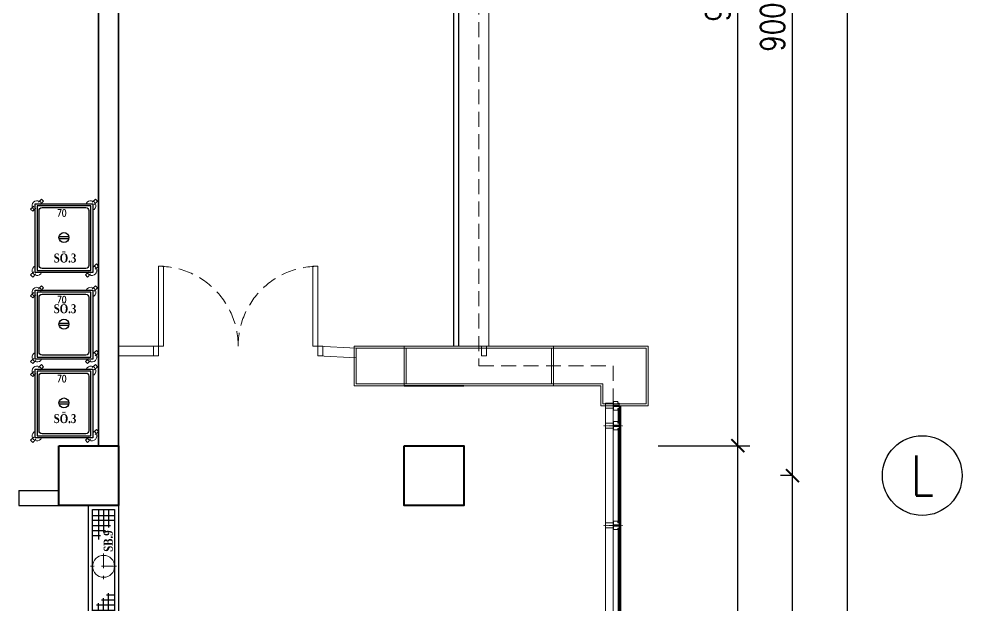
# Model space of a CAD drawing. Header units: millimetres. Extents: x 33350 to 35310, y -217097 to -211540.
# Drawn here: x 34298 to 35245, y -213124 to -212536 of the extents above; entities that cross this region are included whole.
import ezdxf
from ezdxf.enums import TextEntityAlignment as Align

# ---------------------------------------------------------------- set-up
doc = ezdxf.new("R2010")
doc.units = ezdxf.units.MM
doc.header["$LTSCALE"] = 60
doc.header["$MEASUREMENT"] = 0
doc.header["$PDMODE"] = 3
for name, pattern in [('BORDER', [1.75, 0.5, -0.25, 0.5, -0.25, 0, -0.25]), ('CENTER', [2, 1.25, -0.25, 0.25, -0.25]), ('DASHED2', [0.375, 0.25, -0.125]), ('HIDDEN', [0.375, 0.25, -0.125])]:
    doc.linetypes.add(name, pattern=pattern)
for name, color, linetype, lineweight in [('-DWG_ANA_1', 7, 'BORDER', 25), ('-DWG_DETAY1', 7, 'Continuous', 25), ('-DWG_DETAY2', 7, 'Continuous', 15), ('M-CA-01', 131, 'Continuous', 5), ('M-DIM-02', 3, 'Continuous', 20), ('M-DO-PEN-01', 150, 'Continuous', 15), ('M-DU-01', 134, 'Continuous', 35), ('M-GO-04', 8, 'Continuous', 9), ('M-GO-05', 245, 'Continuous', 5), ('M-GO-07', 136, 'Continuous', 5), ('M-HTC-TOP-01', 8, 'Continuous', 9), ('M-MRD-01', 221, 'Continuous', 25), ('M-SB-AKS-01', 252, 'CENTER', 18), ('M-SB-BLN-01', 210, 'Continuous', 25), ('M-SB-YZ-01', 255, 'Continuous', 20), ('M-TA-01', 2, 'Continuous', 40), ('NO', 7, 'Continuous', 0), ('yerizg-a', 7, 'Continuous', 15), ('yerizg-b', 7, 'Continuous', 9)]:
    doc.layers.add(name, color=color, linetype=linetype, lineweight=lineweight)
for name, color, linetype in [('BL-G', 102, 'Continuous'), ('sıhhi tesisat', 162, 'Continuous'), ('TEFRIŞ', 223, 'Continuous'), ('yazi-blk', 7, 'Continuous')]:
    doc.layers.add(name, color=color, linetype=linetype)
doc.styles.add('ROMANS', font='ROMANSTW.SHX', dxfattribs={"width": 0.8})
doc.styles.add('TROMANS', font='ROMANSTW.SHX', dxfattribs={"width": 0.8})
doc.dimstyles.new('1-100d', dxfattribs={"dimtxt": 24, "dimasz": 13, "dimexe": 12, "dimexo": 20, "dimgap": 8, "dimtad": 1, "dimdec": 0, "dimzin": 0, "dimdsep": 46, "dimtxsty": 'ROMANS', "dimblk": 'ARCHTICK', "dimcen": 0, "dimdle": 12, "dimclrd": 256, "dimclre": 256, "dimclrt": 256, "dimadec": 0, "dimazin": 0, "dimtfac": 0.064, "dimtdec": 0, "dimtix": 1, "dimtofl": 0, "dimtmove": 2, "dimatfit": 3, "dimldrblk": 'olcu tick', "dimfxl": 80, "dimfxlon": 1, "dimtolj": 1, "dimtzin": 0, "dimarcsym": 0})
pattern_1 = [(315, (8994578.12632, 17155637.85486), (0.2245064030267, 0.2245064030267), [])]

# ---------------------------------------------------------------- blocks, each defined once
blk = doc.blocks.new('_ArchTick')
at = {"color": 0, "linetype": 'ByBlock', "const_width": 0.15}
blk.add_lwpolyline([(-0.5, -0.5), (0.5, 0.5)], dxfattribs=at)
blk = doc.blocks.new('*D49')
at = {"layer": 'Defpoints', "color": 0, "transparency": 16777216}
for p in [(35074.8, -212094.09), (35083.54, -212094.09), (35083.54, -212994.09)]:
    blk.add_point(p, dxfattribs=at)
at = {"layer": 'M-DIM-02', "lineweight": -2, "transparency": 16777216}
for p, q in [((35074.8, -213006.09), (35074.8, -212082.09)), ((35074.8, -212094.09), (35062.8, -212094.09)), ((35074.8, -212994.09), (35062.8, -212994.09))]:
    blk.add_line(p, q, dxfattribs=at)
at = {"layer": 'M-DIM-02', "lineweight": -2, "transparency": 16777216, "xscale": 13, "yscale": 13, "zscale": 13}
for p, rotation in [((35074.8, -212094.09), 90), ((35074.8, -212994.09), 270)]:
    blk.add_blockref('_ArchTick', p, dxfattribs=dict(at, rotation=rotation))
at = {"layer": 'M-DIM-02', "transparency": 16777216, "insert": (35054.8, -212544.09), "char_height": 24, "attachment_point": 5, "rotation": 90, "style": 'ROMANS'}
blk.add_mtext('\\A1;900', dxfattribs=at)
blk = doc.blocks.new('olcu tick')
for p, q in [((0, 20), (0, -20)), ((-10, -10), (10, 10)), ((-20, 0), (20, 0))]:
    blk.add_line(p, q)
blk = doc.blocks.new('*D50')
at = {"layer": 'Defpoints', "color": 0, "transparency": 16777216}
for p in [(34705.86, -212064.09), (35129.8, -212064.09), (34800.87, -216624.09)]:
    blk.add_point(p, dxfattribs=at)
at = {"layer": 'M-DIM-02', "lineweight": -2, "transparency": 16777216}
for p, q in [((35129.8, -216636.09), (35129.8, -212052.09)), ((35049.8, -212064.09), (35141.8, -212064.09)), ((35049.8, -216624.09), (35141.8, -216624.09))]:
    blk.add_line(p, q, dxfattribs=at)
at = {"layer": 'M-DIM-02', "lineweight": -2, "transparency": 16777216, "xscale": 13, "yscale": 13, "zscale": 13}
for p, rotation in [((35129.8, -212064.09), 90), ((35129.8, -216624.09), 270)]:
    blk.add_blockref('_ArchTick', p, dxfattribs=dict(at, rotation=rotation))
at = {"layer": 'M-DIM-02', "transparency": 16777216, "insert": (35109.8, -214344.09), "char_height": 24, "attachment_point": 5, "rotation": 90, "style": 'ROMANS'}
blk.add_mtext('\\A1;4560', dxfattribs=at)
blk = doc.blocks.new('*D59')
at = {"layer": 'Defpoints', "color": 0, "transparency": 16777216}
for p in [(35074.8, -212994.09), (35083.54, -212994.09), (35074.8, -213894.09)]:
    blk.add_point(p, dxfattribs=at)
at = {"layer": 'M-DIM-02', "lineweight": -2, "transparency": 16777216}
blk.add_line((35074.8, -213906.09), (35074.8, -212982.09), dxfattribs=at)
at = {"layer": 'M-DIM-02', "lineweight": -2, "transparency": 16777216, "xscale": 13, "yscale": 13, "zscale": 13}
for p, rotation in [((35074.8, -212994.09), 90), ((35074.8, -213894.09), 270)]:
    blk.add_blockref('_ArchTick', p, dxfattribs=dict(at, rotation=rotation))
at = {"layer": 'M-DIM-02', "transparency": 16777216, "insert": (35054.8, -213444.09), "char_height": 24, "attachment_point": 5, "rotation": 90, "style": 'ROMANS'}
blk.add_mtext('\\A1;900', dxfattribs=at)
blk = doc.blocks.new('*D63')
at = {"layer": 'Defpoints', "color": 0, "transparency": 16777216}
for p in [(34705.86, -212064.09), (35019.8, -212064.09), (34780.87, -212964.09)]:
    blk.add_point(p, dxfattribs=at)
at = {"layer": 'M-DIM-02', "lineweight": -2, "transparency": 16777216}
for p, q in [((35019.8, -212976.09), (35019.8, -212052.09)), ((34939.8, -212064.09), (35031.8, -212064.09)), ((34939.8, -212964.09), (35031.8, -212964.09))]:
    blk.add_line(p, q, dxfattribs=at)
at = {"layer": 'M-DIM-02', "lineweight": -2, "transparency": 16777216, "xscale": 13, "yscale": 13, "zscale": 13}
for p, rotation in [((35019.8, -212064.09), 90), ((35019.8, -212964.09), 270)]:
    blk.add_blockref('_ArchTick', p, dxfattribs=dict(at, rotation=rotation))
at = {"layer": 'M-DIM-02', "transparency": 16777216, "insert": (34999.8, -212514.09), "char_height": 24, "attachment_point": 5, "rotation": 90, "style": 'ROMANS'}
blk.add_mtext('\\A1;900', dxfattribs=at)
blk = doc.blocks.new('*D64')
at = {"layer": 'Defpoints', "color": 0, "transparency": 16777216}
for p in [(34780.87, -212964.09), (35019.8, -212964.09), (34764.96, -216624.09)]:
    blk.add_point(p, dxfattribs=at)
at = {"layer": 'M-DIM-02', "lineweight": -2, "transparency": 16777216}
for p, q in [((35019.8, -216636.09), (35019.8, -212952.09)), ((34939.8, -212964.09), (35031.8, -212964.09)), ((34939.8, -216624.09), (35031.8, -216624.09))]:
    blk.add_line(p, q, dxfattribs=at)
at = {"layer": 'M-DIM-02', "lineweight": -2, "transparency": 16777216, "xscale": 13, "yscale": 13, "zscale": 13}
for p, rotation in [((35019.8, -212964.09), 90), ((35019.8, -216624.09), 270)]:
    blk.add_blockref('_ArchTick', p, dxfattribs=dict(at, rotation=rotation))
at = {"layer": 'M-DIM-02', "transparency": 16777216, "insert": (34999.8, -214794.09), "char_height": 24, "attachment_point": 5, "rotation": 90, "style": 'ROMANS'}
blk.add_mtext('\\A1;3660', dxfattribs=at)
blk = doc.blocks.new('Y-SIFON')
at = {"layer": 'yerizg-a', "color": 0, "linetype": 'Continuous'}
blk.add_circle((0, 0), 11, dxfattribs=at)
at = {"layer": 'yerizg-b', "color": 0, "linetype": 'DASHED2'}
for points in [[(0, 13), (0, -13)], [(-13, 0), (13, 0)]]:
    blk.add_lwpolyline(points, dxfattribs=at)
blk = doc.blocks.new('120')
at = {"layer": 'sıhhi tesisat'}
for p, q in [((16088.22, 16465.14), (16088.22, 16435.14)), ((16093.22, 16465.14), (16093.22, 16442.14)), ((16098.22, 16465.14), (16098.22, 16447.14)), ((16082.22, 16459.14), (16104.22, 16459.14)), ((16104.22, 16454.14), (16082.22, 16454.14)), ((16082.22, 16449.14), (16100.22, 16449.14)), ((16082.22, 16444.14), (16095.22, 16444.14)), ((16082.22, 16439.14), (16090.22, 16439.14)), ((16104.22, 16374.14), (16091.22, 16374.14)), ((16093.22, 16353.14), (16093.22, 16376.14)), ((16104.22, 16379.14), (16096.22, 16379.14)), ((16098.22, 16353.14), (16098.22, 16381.14)), ((16104.22, 16369.14), (16086.22, 16369.14)), ((16088.22, 16353.14), (16088.22, 16371.14)), ((16082.22, 16364.14), (16104.22, 16364.14)), ((16104.22, 16359.14), (16082.22, 16359.14))]:
    blk.add_line(p, q, dxfattribs=at)
for points in [[(16108.22, 16469.14), (16108.22, 16349.14), (16078.22, 16349.14), (16078.22, 16469.14)], [(16104.22, 16465.14), (16104.22, 16353.14), (16082.22, 16353.14), (16082.22, 16465.14)]]:
    blk.add_lwpolyline(points, close=True, dxfattribs=at)
at = {"layer": 'sıhhi tesisat', "rotation": 270}
blk.add_blockref('Y-SIFON', (16093.22, 16408.14), dxfattribs=at)
at = {"layer": 'sıhhi tesisat', "style": 'ROMANS', "width": 0.8}
blk.add_attdef('YRNO', text='', height=10, rotation=270, dxfattribs=at).set_placement((16068.22, 16366.14), align=Align.MIDDLE)
blk = doc.blocks.new('AGN201')
at = {"layer": '-DWG_ANA_1', "color": 0, "linetype": 'Continuous'}
blk.add_lwpolyline([(58, 0), (58, -69), (0, -69), (0, 0)], close=True, dxfattribs=at)
at = {"layer": '-DWG_DETAY1', "color": 0}
blk.add_lwpolyline([(34, -67), (56, -67), (56, -2), (6, -2), (2, -2), (2, -67)], close=True, dxfattribs=at)
blk.add_lwpolyline([(7, -4), (7.32, -4), (51, -4, -0.414214), (54, -7), (54, -62, -0.414214), (51, -65), (34, -65), (7, -65, -0.414214), (4, -62), (4, -7, -0.414214), (7, -4)], format="xyb", dxfattribs=at)
for points in [[(24, -33), (34, -33)], [(24, -35), (34, -35)]]:
    blk.add_lwpolyline(points, dxfattribs=at)
blk.add_circle((29, -34), 5, dxfattribs=at)
at = {"layer": '-DWG_DETAY2', "color": 0, "linetype": 'HIDDEN'}
for points in [[(3.39, 1.39), (6.49, 4.49), (8.61, 2.36), (5.47, -0.77)], [(57.39, 1.39), (60.49, 4.49), (62.61, 2.36), (59.47, -0.77)], [(-1.39, -2.39), (-4.49, -5.49), (-2.36, -7.61), (0.77, -4.47)], [(58.39, -63.61), (61.49, -60.51), (63.61, -62.64), (60.47, -65.77)], [(-1.39, -68.39), (-4.49, -71.49), (-2.36, -73.61), (0.77, -70.47)], [(53.61, -68.39), (50.51, -71.49), (52.64, -73.61), (55.77, -70.47)]]:
    blk.add_lwpolyline(points, dxfattribs=at)
at = {"layer": '-DWG_DETAY2', "color": 0}
for centre, start, end in [((2, -2), 23.57818, 246.42182), ((56, -2), 293.57818, 156.42182), ((2, -67), 113.57818, 336.42182), ((57, -67), 203.57818, 66.42182)]:
    blk.add_arc(centre, 5, start, end, dxfattribs=at)
at = {"layer": 'NO', "linetype": 'Continuous', "style": 'ROMANS', "width": 0.8}
blk.add_attdef('NO', text='', height=10, dxfattribs=at).set_placement((30, -56), align=Align.MIDDLE)
at = {"layer": 'yazi-blk', "color": 0, "style": 'ROMANS', "width": 0.8}
blk.add_text('70', height=7, dxfattribs=at).set_placement((22, -13))
blk = doc.blocks.new('A$C1ACC724F')
at = {"layer": 'M-HTC-TOP-01'}
h = blk.add_hatch(dxfattribs=at)
h.set_pattern_fill('ANSI31', color=8, scale=0.1, style=0)
h.set_pattern_definition([(45, (-8651474.36346, 4614010.09782), (-0.224506403027, 0.224506403027), [])])
h.paths.add_polyline_path([(140.1, 7.5), (109.5, 7.5), (109.5, -7.5), (140.1, -7.5, -0.4)])
at = {"color": 8}
blk.add_lwpolyline([(109.5, -7.5), (109.5, 7.5)], dxfattribs=at)
at = {"layer": 'M-DO-PEN-01', "color": 8}
for points in [[(107, 5), (107, -5), (80, -5), (80, -25), (0, -25), (0, 25), (80, 25), (80, 5)], [(125.5, 42.1), (125.5, 27.1), (140.1, 27.1), (140.1, 7.5), (83, 7.5), (83, 42.1)], [(125.5, -42.1), (125.5, -27.1), (140.1, -27.1), (140.1, -7.5), (83, -7.5), (83, -42.1)]]:
    blk.add_lwpolyline(points, close=True, dxfattribs=at)
blk.add_lwpolyline([(140.1, 7.5, 0.4), (140.1, -7.5, 2.5)], format="xyb", dxfattribs=at)
at = {"layer": 'M-SB-AKS-01', "color": 8, "ltscale": 0.0001}
blk.add_line((-20, 0), (172.5, 0), dxfattribs=at)
blk = doc.blocks.new('A$C215579DE')
at = {"layer": 'M-HTC-TOP-01'}
h = blk.add_hatch(dxfattribs=at)
h.set_pattern_fill('ANSI31', color=256, scale=0.1, angle=-90, style=0)
h.set_pattern_definition([(315, (8959691.16052, 17368482.36858), (0.2245064030267, 0.2245064030267), [])])
h.paths.add_polyline_path([(13.75, -3.11), (14.61, -3.11), (14.61, -3.97), (13.75, -3.97)])
h = blk.add_hatch(dxfattribs=at)
h.set_pattern_fill('ANSI31', color=256, scale=0.1, angle=-90, style=0)
h.set_pattern_definition([(315, (8959691.16064, 17368481.94856), (0.2245064030267, 0.2245064030267), [])])
h.paths.add_polyline_path([(13.75, -96.89), (14.61, -96.89), (14.61, -96.03), (13.75, -96.03)])
for points in [[(13.75, -3.11), (14.61, -3.11), (14.61, -3.97), (13.75, -3.97)], [(13.75, -96.89), (14.61, -96.89), (14.61, -96.03), (13.75, -96.03)]]:
    blk.add_lwpolyline(points, close=True)
at = {"layer": 'M-CA-01'}
for points in [[(12.95, -96.89), (13.75, -96.89), (13.75, -3.11), (12.95, -3.11)], [(14.61, -99.25), (15.41, -99.25), (15.41, -0.75), (14.61, -0.75)]]:
    blk.add_lwpolyline(points, close=True, dxfattribs=at)
at = {"layer": 'M-GO-04'}
for points in [[(0, -2.5), (0, -97.5)], [(8, -97.5), (8, -2.5)]]:
    blk.add_lwpolyline(points, dxfattribs=at)
at = {"layer": 'M-GO-05'}
for points in [[(13.35, -96.89), (13.35, -3.11)], [(15.01, -99.25), (15.01, -0.75)]]:
    blk.add_lwpolyline(points, dxfattribs=at)
at = {"extrusion": (0, 0, -1), "xscale": 0.1, "yscale": 0.1, "zscale": -0.1, "rotation": 180.0000704741028}
blk.add_blockref('A$C1ACC724F', (0, 0), dxfattribs=at)
at = {"xscale": 0.1, "yscale": 0.1, "zscale": 0.1, "rotation": 359.9999295258971}
blk.add_blockref('A$C1ACC724F', (0, -100), dxfattribs=at)

msp = doc.modelspace()

# ---------------------------------------------------------------- hatches: boundary and pattern name
at = {"layer": 'M-HTC-TOP-01'}
h = msp.add_hatch(dxfattribs=at)
h.set_pattern_fill('ANSI31', color=256, scale=0.1, angle=-90, style=0)
h.set_pattern_definition([(315, (8994578.1262, 17155558.27425), (0.2245064030267, 0.2245064030267), [])])
h.paths.add_polyline_path([(34900.72, -212927.2), (34901.58, -212927.2), (34901.58, -212928.06), (34900.72, -212928.06)])
h = msp.add_hatch(dxfattribs=at)
h.set_pattern_fill('ANSI31', color=256, scale=0.1, angle=-90, style=0)
h.set_pattern_definition(pattern_1)
h.paths.add_polyline_path([(34900.72, -212940.98), (34901.58, -212940.98), (34901.58, -212940.12), (34900.72, -212940.12)])
h = msp.add_hatch(dxfattribs=at)
h.set_pattern_fill('ANSI31', color=256, scale=0.1, angle=-90, style=0)
h.set_pattern_definition(pattern_1)
h.paths.add_polyline_path([(34900.72, -212947.2), (34901.58, -212947.2), (34901.58, -212948.06), (34900.72, -212948.06)])

# ---------------------------------------------------------------- linework, layer by layer
for points in [[(34900.72, -212927.2), (34901.58, -212927.2), (34901.58, -212928.06), (34900.72, -212928.06)], [(34900.72, -212940.98), (34901.58, -212940.98), (34901.58, -212940.12), (34900.72, -212940.12)], [(34900.72, -212947.2), (34901.58, -212947.2), (34901.58, -212948.06), (34900.72, -212948.06)]]:
    msp.add_lwpolyline(points, close=True)
at = {"layer": 'M-CA-01'}
for points in [[(34899.92, -212940.98), (34900.72, -212940.98), (34900.72, -212927.2), (34899.92, -212927.2)], [(34901.58, -212943.34), (34902.38, -212943.34), (34902.38, -212924.84), (34901.58, -212924.84)]]:
    msp.add_lwpolyline(points, close=True, dxfattribs=at)
at = {"layer": 'M-DO-PEN-01'}
for points in [[(34443.51, -212864.09), (34438.51, -212864.09), (34438.51, -212784.09), (34443.51, -212784.09)], [(34598.51, -212864.09), (34593.51, -212864.09), (34593.51, -212784.09), (34598.51, -212784.09)], [(34433.51, -212874.09), (34438.51, -212874.09), (34438.51, -212864.09), (34433.51, -212864.09)], [(34598.51, -212874.09), (34603.51, -212874.09), (34603.51, -212864.09), (34598.51, -212864.09)], [(34762.73, -212874.09), (34767.73, -212874.09), (34767.73, -212864.09), (34762.73, -212864.09)]]:
    msp.add_lwpolyline(points, close=True, dxfattribs=at)
for points in [[(34598.51, -212864.09), (34598.51, -212784.09)], [(34398.51, -212864.09), (34438.51, -212864.09)], [(34598.51, -212864.09), (34636.96, -212866.09)], [(34398.51, -212874.09), (34438.51, -212874.09)], [(34598.51, -212874.09), (34636.96, -212876.09)]]:
    msp.add_lwpolyline(points, dxfattribs=at)
at = {"layer": 'M-DO-PEN-01', "linetype": 'HIDDEN'}
for centre, start, end in [((34438.51, -212864.09), 0, 90), ((34598.51, -212864.09), 90, 180)]:
    msp.add_arc(centre, 80, start, end, dxfattribs=at)
at = {"layer": 'M-DU-01'}
for p, q in [((34398.51, -212244.09), (34398.51, -212964.09)), ((34378.51, -212444.09), (34378.51, -212964.09)), ((34744.96, -212904.09), (34684.96, -212904.09))]:
    msp.add_line(p, q, dxfattribs=at)
at = {"layer": 'M-GO-04', "linetype": 'HIDDEN'}
for p, q in [((34759.96, -212044.09), (34759.96, -212884.09)), ((34759.96, -212884.09), (34894.96, -212884.09)), ((34894.96, -212884.09), (34894.96, -216704.09))]:
    msp.add_line(p, q, dxfattribs=at)
at = {"layer": 'M-GO-04'}
for points in [[(34328.51, -212056.09), (34328.51, -212034.09), (34769.96, -212034.09), (34769.96, -212864.09)], [(34886.97, -212926.59), (34886.97, -212941.59)], [(34894.97, -212941.59), (34894.97, -212926.59)]]:
    msp.add_lwpolyline(points, dxfattribs=at)
at = {"layer": 'M-GO-05'}
for points in [[(34900.32, -212940.98), (34900.32, -212927.2)], [(34901.98, -212943.34), (34901.98, -212924.84)]]:
    msp.add_lwpolyline(points, dxfattribs=at)
at = {"layer": 'M-GO-07'}
for points in [[(34764.96, -212904.09), (34634.96, -212904.09), (34634.96, -212864.09), (34929.96, -212864.09), (34929.96, -212904.09), (34929.96, -212904.09), (34929.96, -212924.09)], [(34764.96, -212902.09), (34636.96, -212902.09), (34636.96, -212866.09), (34927.96, -212866.09), (34927.96, -212902.09), (34927.96, -212922.09), (34884.36, -212922.09), (34884.36, -212902.09), (34764.96, -212902.09)], [(34834.96, -212904.09), (34834.96, -212864.09), (34684.96, -212864.09), (34684.96, -212904.09), (34834.96, -212904.09)], [(34764.96, -212904.09), (34882.36, -212904.09), (34882.36, -212924.09)], [(34882.36, -212924.09), (34929.96, -212924.09)]]:
    msp.add_lwpolyline(points, dxfattribs=at)
msp.add_lwpolyline([(34832.96, -212902.09), (34832.96, -212866.09), (34686.96, -212866.09), (34686.96, -212902.09)], close=True, dxfattribs=at)
at = {"layer": 'M-MRD-01'}
for points in [[(34734.96, -212864.09), (34734.96, -212124.09)], [(34739.96, -212864.09), (34739.96, -212124.09)]]:
    msp.add_lwpolyline(points, dxfattribs=at)
at = {"layer": 'M-SB-BLN-01'}
msp.add_circle((35204.96, -212994.09), 40, dxfattribs=at)
at = {"layer": 'M-TA-01'}
for points in [[(34338.51, -212964.09), (34398.51, -212964.09), (34398.51, -213024.09), (34338.51, -213024.09)], [(34684.96, -212964.09), (34744.96, -212964.09), (34744.96, -213024.09), (34684.96, -213024.09)]]:
    msp.add_lwpolyline(points, close=True, dxfattribs=at)
at = {"layer": 'TEFRIŞ'}
for p, q in [((34298.49, -213009.09), (34338.51, -213009.09)), ((34298.49, -213009.09), (34298.49, -213024.09)), ((34298.49, -213024.09), (34338.51, -213024.09))]:
    msp.add_line(p, q, dxfattribs=at)

# ---------------------------------------------------------------- block references
at = {"extrusion": (0, 0, -1), "xscale": 0.1000000000000001, "yscale": 0.1000000000000001, "zscale": -0.1, "rotation": 180.0000704741028}
msp.add_blockref('A$C1ACC724F', (-34886.97, -212924.09), dxfattribs=at)
for name, p in [('A$C215579DE', (34886.96, -212944.09)), ('120', (18290.27, -229493.24)), ('A$C215579DE', (34886.96, -213044.09))]:
    msp.add_blockref(name, p)
at = {"xscale": 0.1, "yscale": 0.1, "zscale": 0.1, "rotation": 359.9999295258971}
msp.add_blockref('A$C1ACC724F', (34886.97, -212944.09), dxfattribs=at)
at = {"layer": 'BL-G', "linetype": 'Continuous'}
for p in [(34314.73, -212721.28), (34314.73, -212808.15), (34314.73, -212887.19)]:
    msp.add_blockref('AGN201', p, dxfattribs=at)

# ---------------------------------------------------------------- texts
at = {"layer": 'M-SB-YZ-01', "style": 'TROMANS', "width": 0.8}
msp.add_text('L', height=40, dxfattribs=at).set_placement((35204.96, -212994.09), align=Align.MIDDLE)
at = {"layer": 'TEFRIŞ', "char_height": 9, "attachment_point": 1, "style": 'TROMANS'}
for insert in [(34333.44, -212771.29), (34333.44, -212822.16), (34333.44, -212932.4)]:
    msp.add_mtext_dynamic_manual_height_columns('{\\fCentury|b1|i0|c162|p18;\\C7;SÖ.3}', width=46.9037, gutter_width=1103.38, heights=[0], dxfattribs=dict(at, insert=insert))
at = {"layer": 'TEFRIŞ', "insert": (34383.63, -213070.54), "char_height": 9, "attachment_point": 1, "rotation": 90, "style": 'TROMANS'}
msp.add_mtext_dynamic_manual_height_columns('{\\fCentury|b1|i0|c162|p18;\\C7;SB.9}', width=46.9037, gutter_width=1103.38, heights=[0], dxfattribs=at)

# ---------------------------------------------------------------- dimensions: what is measured, and where the dimension line sits
at = {"layer": 'M-DIM-02'}
for base, p1, p2, picture, middle in [((35129.8, -212064.09), (34800.87, -216624.09), (34705.86, -212064.09), '*D50', (35109.8, -214344.09)), ((35019.8, -212064.09), (34780.87, -212964.09), (34705.86, -212064.09), '*D63', (34999.8, -212514.09)), ((35074.8, -212094.09), (35083.54, -212994.09), (35083.54, -212094.09), '*D49', (35054.8, -212544.09)), ((35019.8, -212964.09), (34764.96, -216624.09), (34780.87, -212964.09), '*D64', (34999.8, -214794.09))]:
    dim = msp.add_linear_dim(base=base, p1=p1, p2=p2, angle=90, dimstyle='1-100d', dxfattribs=at)
    dim.commit()
    dim.dimension.update_dxf_attribs({"geometry": picture, "text_midpoint": middle})
dim = msp.add_linear_dim(base=(35074.8, -212994.09), p1=(35074.8, -213894.09), p2=(35083.54, -212994.09), angle=90, dimstyle='1-100d', override={"dimse1": 1, "dimse2": 1}, dxfattribs=at)
dim.commit()
dim.dimension.update_dxf_attribs({"geometry": '*D59', "text_midpoint": (35054.8, -213444.09)})

doc.saveas('drawing.dxf')
